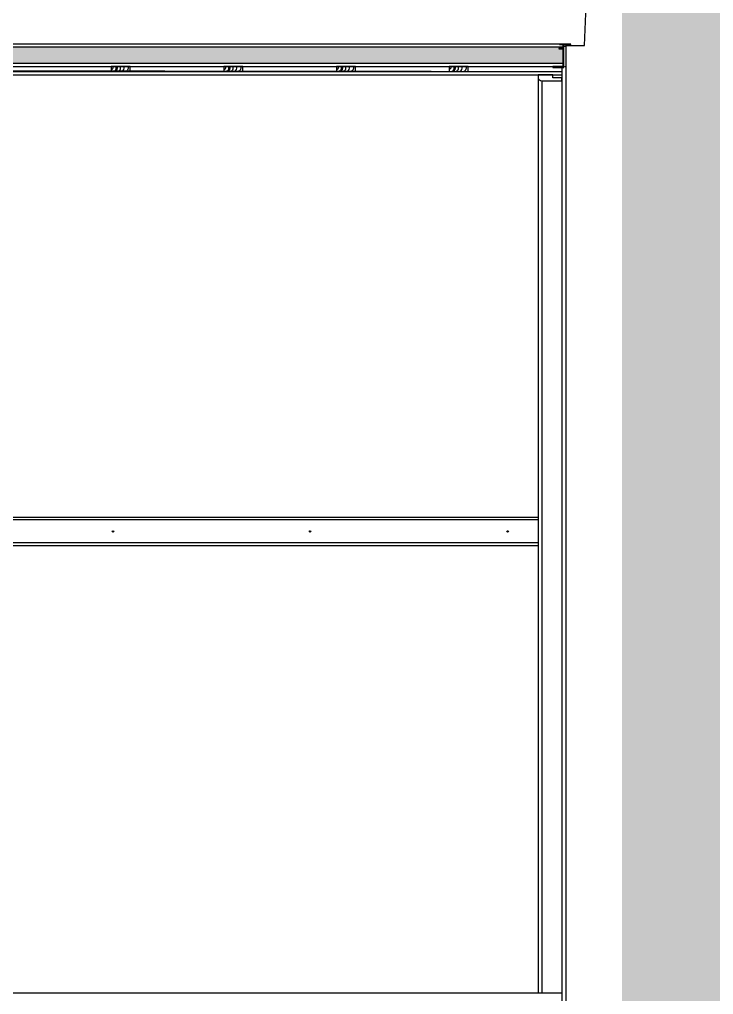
# Model space of a CAD drawing. Header units: inches. Extents: x 203 to 1065, y -1127 to 921.
# Drawn here: x 360.177 to 362.026, y 901.266 to 903.861 of the extents above; entities that cross this region are included whole.
import ezdxf

# ---------------------------------------------------------------- set-up
doc = ezdxf.new("R2010")
doc.units = ezdxf.units.IN
doc.header["$MEASUREMENT"] = 0
doc.linetypes.add('CONTINUA', pattern=[0])
doc.linetypes.add('DASHED2', pattern=[0.375, 0.25, -0.125])
for name, color, linetype in [('1-PLATEA', 3, 'Continuous'), ('CORTE MUROS', 4, 'CONTINUA'), ('CORTE PERFILES Y CERCHA', 3, 'CONTINUA'), ('CORTE PROY', 8, 'CONTINUA')]:
    doc.layers.add(name, color=color, linetype=linetype)

msp = doc.modelspace()

# ---------------------------------------------------------------- hatches: boundary and pattern name
at = {"linetype": 'ByBlock', "true_color": 0x139b48}
h = msp.add_hatch(color=114, dxfattribs=at)
h.dxf.hatch_style = 1
h.paths.add_polyline_path([(363.9322, 908.3504), (361.9322, 908.3504), (361.7822, 904.5916), (361.7822, 892.8156), (361.3322, 890.388), (361.3322, 878.612), (361.032, 864.9255), (361.032, 855.6775), (360.7822, 850.8905), (360.7822, 841.6425), (360.1822, 838.0559), (363.9322, 838.0559)])
at = {"layer": 'CORTE MUROS'}
h = msp.add_hatch(dxfattribs=at)
h.set_pattern_fill('HONEY', color=251, scale=0.003, angle=90, style=0)
h.set_pattern_definition([(90, (1152.250319, -1371.910052), (-0.008248891935, 0.0142875), [0.009525, -0.01905]), (210, (1152.250319, -1371.910052), (-0.00824889199, -0.01428749997), [0.009525, -0.01905]), (150, (1152.250319, -1371.910052), (-0.016497783924, 3e-11), [-0.01905, 0.009525])])
h.paths.add_polyline_path([(359.2232, 903.7436), (359.2232, 903.7876), (361.6252, 903.7876), (361.6252, 903.7436)])
at = {"layer": 'CORTE PERFILES Y CERCHA'}
h = msp.add_hatch(color=256, dxfattribs=at)
h.paths.add_polyline_path([(361.5972, 903.7356), (361.5972, 903.7336), (361.6192, 903.7336), (361.6272, 903.7336), (361.6272, 903.7946), (361.6362, 903.7946), (361.6352, 903.7956), (361.6252, 903.7956), (361.6252, 903.7356)])
h.paths.add_polyline_path([(361.6152, 903.7956), (361.6152, 903.7946), (361.6252, 903.7946), (361.6252, 903.7956)], flags=17)
h.paths.add_polyline_path([(361.6352, 903.7956), (361.6362, 903.7946), (361.6452, 903.7946), (361.6452, 903.7956)])
h.paths.add_polyline_path([(361.6135, 903.7836, 0.388879), (361.6132, 903.7832), (361.6132, 903.7831), (361.6252, 903.7831), (361.6252, 903.7846)], flags=17)

# ---------------------------------------------------------------- linework, layer by layer
at = {"layer": '1-PLATEA', "color": 4}
for p, q in [((361.6822, 903.7916), (361.7122, 904.5916)), ((361.6322, 903.7916), (361.6322, 893.6156)), ((361.6322, 903.7916), (361.6822, 903.7916))]:
    msp.add_line(p, q, dxfattribs=at)
at = {"layer": 'CORTE MUROS', "color": 1}
for p, q in [((359.2212, 903.7356), (361.6212, 903.7356)), ((359.2212, 903.7229), (361.6212, 903.7229)), ((359.2212, 903.7139), (361.6212, 903.7139))]:
    msp.add_line(p, q, dxfattribs=at)
at = {"layer": 'CORTE MUROS'}
for points in [[(359.2232, 903.7356), (361.6252, 903.7356), (361.6252, 903.7956), (359.2232, 903.7956)], [(361.6252, 903.7876), (359.2232, 903.7876)], [(361.6252, 903.7436), (359.2232, 903.7436)]]:
    msp.add_lwpolyline(points, dxfattribs=at)
at = {"layer": 'CORTE MUROS', "color": 1}
for points in [[(360.4212, 903.7356), (360.4212, 903.7229), (360.472, 903.7229), (360.472, 903.7356)], [(360.7212, 903.7356), (360.7212, 903.7229), (360.772, 903.7229), (360.772, 903.7356)], [(361.0212, 903.7356), (361.0212, 903.7229), (361.072, 903.7229), (361.072, 903.7356)], [(361.3212, 903.7356), (361.3212, 903.7229), (361.372, 903.7229), (361.372, 903.7356)]]:
    msp.add_lwpolyline(points, close=True, dxfattribs=at)
at = {"layer": 'CORTE MUROS', "color": 254, "linetype": 'DASHED2', "ltscale": 0.05, "const_width": 0.003, "elevation": 0}
msp.add_lwpolyline([(361.6212, 903.7243), (359.2212, 903.7243)], close=True, dxfattribs=at)
at = {"layer": 'CORTE MUROS', "color": 1}
for centre, radius, start, end in [((360.4183, 903.7356), 0.00878, 288.9627, 359.9781), ((360.4249, 903.7327), 0.0101, 284.3105, 16.715), ((360.4285, 903.7323), 0.00986, 287.7246, 17.0401), ((360.4365, 903.7325), 0.0101, 284.3105, 16.715), ((360.4445, 903.7324), 0.0112, 301.4112, 16.4414), ((360.4573, 903.7325), 0.0101, 284.3105, 16.715), ((360.7183, 903.7356), 0.00878, 288.9627, 359.9781), ((360.7249, 903.7327), 0.0101, 284.3105, 16.715), ((360.7285, 903.7323), 0.00986, 287.7246, 17.0401), ((360.7365, 903.7325), 0.0101, 284.3105, 16.715), ((360.7445, 903.7324), 0.0112, 301.4112, 16.4414), ((360.7573, 903.7325), 0.0101, 284.3105, 16.715), ((361.0183, 903.7356), 0.00878, 288.9627, 359.9781), ((361.0249, 903.7327), 0.0101, 284.3105, 16.715), ((361.0285, 903.7323), 0.00986, 287.7246, 17.0401), ((361.0365, 903.7325), 0.0101, 284.3105, 16.715), ((361.0445, 903.7324), 0.0112, 301.4112, 16.4414), ((361.0573, 903.7325), 0.0101, 284.3105, 16.715), ((361.3183, 903.7356), 0.00878, 288.9627, 359.9781), ((361.3249, 903.7327), 0.0101, 284.3105, 16.715), ((361.3285, 903.7323), 0.00986, 287.7246, 17.0401), ((361.3365, 903.7325), 0.0101, 284.3105, 16.715), ((361.3445, 903.7324), 0.0112, 301.4112, 16.4414), ((361.3573, 903.7325), 0.0101, 284.3105, 16.715)]:
    msp.add_arc(centre, radius, start, end, dxfattribs=at)
at = {"layer": 'CORTE PERFILES Y CERCHA'}
msp.add_line((361.6212, 903.7336), (361.6212, 893.6916), dxfattribs=at)
for points in [[(361.6452, 903.7956), (361.6152, 903.7956), (361.6152, 903.7946), (361.6252, 903.7946), (361.6252, 903.7846), (361.6135, 903.7836, 0.388879), (361.6132, 903.7832), (361.6132, 903.7831), (361.6252, 903.7831), (361.6252, 903.7356), (361.5972, 903.7356), (361.5972, 903.7336), (361.6272, 903.7336), (361.6272, 903.7946), (361.6452, 903.7946)], [(361.6272, 903.738), (361.6272, 903.788, -1), (361.6322, 903.788), (361.6322, 903.738, -1)]]:
    msp.add_lwpolyline(points, format="xyb", close=True, dxfattribs=at)
at = {"layer": 'CORTE PERFILES Y CERCHA', "color": 1}
msp.add_lwpolyline([(361.568, 903.6979), (361.6212, 903.6979), (361.6212, 903.7059), (361.5972, 903.7059), (361.5972, 903.7139), (361.5582, 903.7139), (361.5582, 903.7059, 0.355123)], format="xyb", close=True, dxfattribs=at)
at = {"layer": 'CORTE PERFILES Y CERCHA'}
msp.add_lwpolyline([(361.6212, 901.2696), (359.6152, 901.2696)], dxfattribs=at)
at = {"layer": 'CORTE PROY', "color": 253, "ltscale": 0.5}
for p, q in [((361.5582, 903.7059), (361.5582, 901.2696)), ((361.568, 903.6979), (361.568, 901.2696)), ((361.5582, 902.5291), (359.3112, 902.5291)), ((361.5582, 902.4681), (359.3112, 902.4681))]:
    msp.add_line(p, q, dxfattribs=at)
for points in [[(361.5582, 902.5361), (359.3112, 902.5361)], [(359.3112, 902.4611), (361.5582, 902.4611)]]:
    msp.add_lwpolyline(points, dxfattribs=at)
for centre in [(360.4262, 902.4986), (360.9512, 902.4986), (361.4772, 902.4986)]:
    msp.add_circle(centre, 0.002, dxfattribs=at)

doc.saveas('drawing.dxf')
